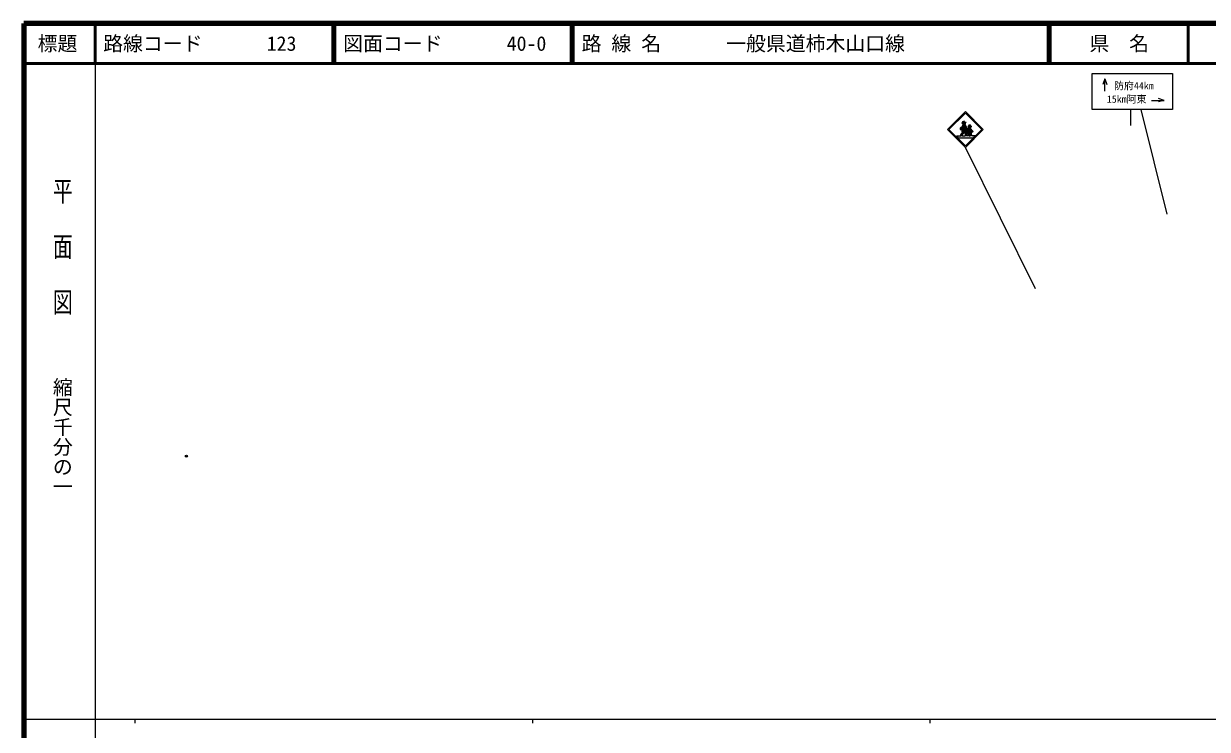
# Model space of a CAD drawing. Units: millimetres on the paper, with parts at other scales. Extents: x 40 to 680, y 20 to 380.
# Drawn here: x 40 to 337.8, y 202.4 to 380 of the extents above; entities that cross this region are included whole.
import ezdxf
from ezdxf.enums import TextEntityAlignment as Align

# ---------------------------------------------------------------- set-up
doc = ezdxf.new("R2010")
doc.units = ezdxf.units.MM
doc.header["$PDMODE"] = 32
doc.header["$PDSIZE"] = 0.5
doc.layers.add('M-OTRS', color=6, linetype='Continuous')
doc.layers.add('M-TTL-TXT', color=7, linetype='Continuous')
for name, color, linetype, lineweight in [('M-STR-STRC', 7, 'Continuous', 13), ('M-TTL', 2, 'Continuous', 140), ('M-TTL-BAND', 7, 'Continuous', 25), ('M-TTL-LINE', 7, 'Continuous', 50)]:
    doc.layers.add(name, color=color, linetype=linetype, lineweight=lineweight)
doc.styles.add('@ＭＳ ゴシック', font='')
doc.styles.add('ＭＳ ゴシック', font='')
doc.styles.add('ＭＳ 明朝', font='')
doc.styles.get('@ＭＳ ゴシック').set_extended_font_data('@MS Gothic')
doc.styles.get('ＭＳ ゴシック').set_extended_font_data('MS Gothic')
doc.styles.get('ＭＳ 明朝').set_extended_font_data('MS Mincho')

msp = doc.modelspace()

# ---------------------------------------------------------------- hatches: boundary and pattern name
at = {"layer": 'M-STR-STRC'}
for points in [[(276.643, 352.661), (276.805, 352.667), (276.866, 351.747), (277.325, 351.764), (277.324, 351.767), (277.323, 351.77), (277.322, 351.773), (277.321, 351.777), (277.319, 351.78), (277.318, 351.783), (277.317, 351.786), (277.315, 351.789), (277.314, 351.792), (277.312, 351.795), (277.311, 351.797), (277.309, 351.8), (277.307, 351.803), (277.306, 351.806), (277.304, 351.809), (277.302, 351.812), (277.3, 351.814), (277.298, 351.817), (277.296, 351.82), (277.294, 351.822), (277.292, 351.825), (277.29, 351.828), (277.288, 351.83), (277.286, 351.833), (277.284, 351.835), (277.281, 351.837), (277.279, 351.84), (277.277, 351.842), (277.274, 351.844), (277.272, 351.847), (277.269, 351.849), (277.267, 351.851), (277.264, 351.853), (277.262, 351.855), (277.259, 351.857), (277.256, 351.859), (277.254, 351.861), (277.251, 351.863), (277.248, 351.865), (277.245, 351.867), (277.243, 351.869), (277.24, 351.87), (277.237, 351.872), (277.234, 351.873), (277.231, 351.875), (277.228, 351.876), (277.225, 351.878), (277.222, 351.879), (277.219, 351.881), (277.216, 351.882), (277.213, 351.883), (277.21, 351.884), (277.207, 351.885), (277.204, 351.887), (277.2, 351.888), (277.197, 351.888), (277.194, 351.889), (277.191, 351.89), (277.188, 351.891), (277.184, 351.892), (277.181, 351.892), (277.178, 351.893), (277.175, 351.894), (277.171, 351.894), (277.169, 351.894), (277.154, 353.07), (276.962, 353.457), (276.965, 353.578), (277.05, 353.581), (277.372, 353.236), (277.367, 352.908), (277.251, 352.801), (277.257, 352.464), (277.26, 352.461), (277.263, 352.457), (277.266, 352.454), (277.269, 352.45), (277.272, 352.447), (277.275, 352.444), (277.278, 352.44), (277.281, 352.437), (277.284, 352.434), (277.288, 352.431), (277.291, 352.428), (277.294, 352.425), (277.298, 352.422), (277.301, 352.419), (277.305, 352.416), (277.308, 352.413), (277.312, 352.41), (277.316, 352.408), (277.32, 352.405), (277.323, 352.403), (277.327, 352.4), (277.331, 352.398), (277.335, 352.396), (277.339, 352.393), (277.343, 352.391), (277.347, 352.389), (277.351, 352.387), (277.355, 352.385), (277.359, 352.383), (277.363, 352.382), (277.368, 352.38), (277.372, 352.378), (277.376, 352.377), (277.38, 352.375), (277.385, 352.374), (277.389, 352.372), (277.393, 352.371), (277.398, 352.37), (277.402, 352.369), (277.407, 352.368), (277.411, 352.367), (277.415, 352.366), (277.42, 352.365), (277.424, 352.364), (277.429, 352.363), (277.433, 352.363), (277.438, 352.362), (277.442, 352.362), (277.447, 352.362), (277.451, 352.361), (277.456, 352.361), (277.461, 352.361), (277.465, 352.361), (277.47, 352.361), (277.474, 352.361), (277.479, 352.361), (277.483, 352.362), (277.488, 352.362), (277.492, 352.362), (277.497, 352.363), (277.501, 352.363), (277.506, 352.364), (277.51, 352.365), (277.515, 352.366), (277.519, 352.367), (277.524, 352.368), (277.528, 352.369), (277.532, 352.37), (277.537, 352.371), (277.541, 352.372), (277.545, 352.374), (277.55, 352.375), (277.554, 352.377), (277.558, 352.378), (277.563, 352.38), (277.567, 352.382), (277.571, 352.384), (277.575, 352.385), (277.579, 352.387), (277.583, 352.389), (277.587, 352.391), (277.591, 352.394), (277.595, 352.396), (277.599, 352.398), (277.603, 352.401), (277.607, 352.403), (277.611, 352.406), (277.614, 352.408), (277.618, 352.411), (277.622, 352.413), (277.625, 352.416), (277.629, 352.419), (277.632, 352.422), (277.636, 352.425), (277.639, 352.428), (277.642, 352.431), (277.646, 352.434), (277.649, 352.437), (277.652, 352.441), (277.655, 352.444), (277.658, 352.447), (277.661, 352.451), (277.664, 352.454), (277.667, 352.458), (277.668, 352.458), (277.686, 352.29), (277.405, 351.761), (277.804, 351.773), (277.801, 351.941), (278.037, 352.302), (278.139, 351.769), (278.658, 351.814), (278.653, 351.818), (278.648, 351.822), (278.642, 351.826), (278.637, 351.83), (278.632, 351.833), (278.626, 351.837), (278.621, 351.84), (278.615, 351.844), (278.61, 351.847), (278.604, 351.85), (278.598, 351.853), (278.593, 351.856), (278.587, 351.859), (278.581, 351.862), (278.575, 351.864), (278.569, 351.867), (278.563, 351.869), (278.557, 351.872), (278.551, 351.874), (278.545, 351.876), (278.539, 351.878), (278.532, 351.88), (278.526, 351.882), (278.52, 351.884), (278.514, 351.885), (278.507, 351.887), (278.501, 351.888), (278.494, 351.889), (278.488, 351.89), (278.482, 351.891), (278.475, 351.892), (278.469, 351.893), (278.462, 351.894), (278.456, 351.894), (278.449, 351.895), (278.443, 351.895), (278.436, 351.895), (278.43, 351.896), (278.424, 351.896), (278.417, 351.895), (278.411, 351.895), (278.404, 351.895), (278.398, 351.895), (278.392, 351.894), (278.359, 352.414), (278.478, 352.488), (278.478, 352.633), (278.306, 352.866), (278.306, 352.973), (278.383, 352.976), (278.717, 352.718), (278.826, 352.763), (278.877, 352.875), (278.161, 353.689), (278.161, 353.81), (278.167, 353.812), (278.172, 353.814), (278.177, 353.816), (278.183, 353.818), (278.188, 353.821), (278.193, 353.823), (278.198, 353.825), (278.203, 353.828), (278.208, 353.831), (278.213, 353.833), (278.218, 353.836), (278.223, 353.839), (278.228, 353.842), (278.233, 353.845), (278.238, 353.848), (278.243, 353.852), (278.247, 353.855), (278.252, 353.859), (278.256, 353.862), (278.261, 353.866), (278.265, 353.869), (278.27, 353.873), (278.274, 353.877), (278.278, 353.881), (278.282, 353.885), (278.286, 353.889), (278.29, 353.893), (278.294, 353.897), (278.298, 353.901), (278.302, 353.906), (278.306, 353.91), (278.309, 353.914), (278.313, 353.919), (278.316, 353.923), (278.32, 353.928), (278.323, 353.933), (278.326, 353.937), (278.329, 353.942), (278.332, 353.947), (278.335, 353.952), (278.338, 353.957), (278.341, 353.962), (278.344, 353.967), (278.346, 353.972), (278.349, 353.977), (278.351, 353.982), (278.354, 353.988), (278.356, 353.993), (278.358, 353.998), (278.36, 354.004), (278.362, 354.009), (278.363, 354.012), (278.386, 354.179), (278.34, 354.312), (278.338, 354.317), (278.336, 354.322), (278.334, 354.326), (278.331, 354.331), (278.329, 354.336), (278.327, 354.341), (278.324, 354.345), (278.322, 354.35), (278.319, 354.354), (278.316, 354.359), (278.313, 354.363), (278.31, 354.368), (278.307, 354.372), (278.304, 354.376), (278.301, 354.38), (278.298, 354.384), (278.295, 354.389), (278.291, 354.393), (278.288, 354.397), (278.284, 354.401), (278.281, 354.404), (278.277, 354.408), (278.273, 354.412), (278.27, 354.416), (278.266, 354.419), (278.262, 354.423), (278.258, 354.426), (278.254, 354.43), (278.25, 354.433), (278.246, 354.436), (278.242, 354.439), (278.237, 354.442), (278.233, 354.445), (278.229, 354.448), (278.224, 354.451), (278.22, 354.454), (278.215, 354.457), (278.211, 354.459), (278.206, 354.462), (278.202, 354.465), (278.197, 354.467), (278.192, 354.469), (278.187, 354.472), (278.183, 354.474), (278.178, 354.476), (278.173, 354.478), (278.168, 354.48), (278.163, 354.481), (278.158, 354.483), (278.153, 354.485), (278.148, 354.486), (278.143, 354.488), (278.138, 354.489), (278.133, 354.491), (278.128, 354.492), (278.123, 354.493), (278.118, 354.494), (278.112, 354.495), (278.107, 354.496), (278.102, 354.496), (278.097, 354.497), (278.092, 354.498), (278.086, 354.498), (278.081, 354.499), (278.076, 354.499), (278.071, 354.499), (278.065, 354.499), (278.06, 354.499), (278.055, 354.499), (278.05, 354.499), (278.044, 354.499), (278.039, 354.498), (278.034, 354.498), (278.029, 354.497), (278.023, 354.497), (278.023, 354.497), (278.017, 354.497), (278.011, 354.498), (278.005, 354.498), (278, 354.498), (277.994, 354.499), (277.988, 354.499), (277.982, 354.499), (277.977, 354.498), (277.971, 354.498), (277.965, 354.498), (277.959, 354.497), (277.954, 354.497), (277.948, 354.496), (277.942, 354.495), (277.937, 354.495), (277.931, 354.494), (277.925, 354.493), (277.92, 354.491), (277.914, 354.49), (277.908, 354.489), (277.903, 354.487), (277.897, 354.486), (277.892, 354.484), (277.886, 354.482), (277.881, 354.481), (277.875, 354.479), (277.87, 354.477), (277.865, 354.475), (277.859, 354.472), (277.854, 354.47), (277.849, 354.468), (277.844, 354.465), (277.838, 354.463), (277.833, 354.46), (277.828, 354.457), (277.823, 354.454), (277.818, 354.452), (277.813, 354.449), (277.809, 354.445), (277.804, 354.442), (277.799, 354.439), (277.794, 354.436), (277.79, 354.432), (277.785, 354.429), (277.781, 354.425), (277.776, 354.422), (277.772, 354.418), (277.767, 354.414), (277.763, 354.41), (277.759, 354.406), (277.755, 354.402), (277.751, 354.398), (277.747, 354.394), (277.743, 354.39), (277.739, 354.385), (277.735, 354.381), (277.732, 354.376), (277.728, 354.372), (277.725, 354.367), (277.721, 354.363), (277.718, 354.358), (277.715, 354.353), (277.711, 354.349), (277.708, 354.344), (277.705, 354.339), (277.702, 354.334), (277.7, 354.329), (277.697, 354.324), (277.694, 354.319), (277.694, 354.318), (277.682, 353.925), (277.809, 353.781), (277.809, 353.683), (277.804, 353.683), (277.799, 353.684), (277.794, 353.684), (277.789, 353.684), (277.784, 353.684), (277.779, 353.684), (277.774, 353.684), (277.769, 353.683), (277.764, 353.683), (277.759, 353.682), (277.754, 353.682), (277.749, 353.681), (277.744, 353.681), (277.739, 353.68), (277.734, 353.679), (277.729, 353.678), (277.724, 353.677), (277.719, 353.676), (277.714, 353.675), (277.709, 353.673), (277.705, 353.672), (277.7, 353.67), (277.695, 353.669), (277.69, 353.667), (277.686, 353.666), (277.681, 353.664), (277.676, 353.662), (277.672, 353.66), (277.667, 353.658), (277.662, 353.656), (277.658, 353.653), (277.653, 353.651), (277.649, 353.649), (277.644, 353.646), (277.64, 353.644), (277.636, 353.641), (277.632, 353.639), (277.627, 353.636), (277.623, 353.633), (277.619, 353.63), (277.615, 353.627), (277.611, 353.624), (277.607, 353.621), (277.603, 353.618), (277.599, 353.615), (277.595, 353.611), (277.592, 353.608), (277.588, 353.605), (277.584, 353.601), (277.581, 353.597), (277.577, 353.594), (277.574, 353.59), (277.571, 353.586), (277.567, 353.583), (277.564, 353.579), (277.561, 353.575), (277.558, 353.571), (277.555, 353.568), (277.486, 353.568), (277.347, 353.821), (277.34, 353.839), (277.331, 353.857), (277.323, 353.874), (277.314, 353.892), (277.305, 353.909), (277.295, 353.926), (277.286, 353.943), (277.276, 353.96), (277.265, 353.976), (277.255, 353.993), (277.244, 354.009), (277.233, 354.025), (277.221, 354.041), (277.21, 354.056), (277.198, 354.072), (277.186, 354.087), (277.173, 354.102), (277.16, 354.117), (277.147, 354.131), (277.134, 354.145), (277.121, 354.159), (277.107, 354.173), (277.093, 354.187), (277.079, 354.2), (277.064, 354.213), (277.049, 354.226), (277.035, 354.239), (277.019, 354.251), (277.004, 354.263), (276.989, 354.275), (276.973, 354.286), (276.957, 354.297), (276.941, 354.308), (276.924, 354.319), (276.908, 354.329), (276.891, 354.339), (276.874, 354.349), (276.857, 354.359), (276.84, 354.368), (276.823, 354.377), (276.805, 354.385), (276.788, 354.394), (276.77, 354.402), (276.752, 354.409), (276.736, 354.416), (276.736, 354.479), (276.903, 354.67), (276.891, 354.953), (277.095, 355.144), (276.818, 355.167), (276.61, 355.438), (276.595, 355.435), (276.58, 355.431), (276.566, 355.428), (276.551, 355.424), (276.537, 355.419), (276.522, 355.415), (276.508, 355.41), (276.494, 355.405), (276.48, 355.4), (276.466, 355.394), (276.452, 355.389), (276.438, 355.383), (276.424, 355.376), (276.411, 355.37), (276.397, 355.363), (276.384, 355.356), (276.371, 355.349), (276.357, 355.342), (276.344, 355.334), (276.332, 355.326), (276.319, 355.318), (276.306, 355.31), (276.294, 355.301), (276.282, 355.293), (276.269, 355.284), (276.257, 355.275), (276.246, 355.265), (276.234, 355.256), (276.222, 355.246), (276.211, 355.236), (276.2, 355.226), (276.189, 355.215), (276.178, 355.205), (276.168, 355.194), (276.157, 355.183), (276.147, 355.172), (276.137, 355.161), (276.127, 355.149), (276.118, 355.138), (276.108, 355.126), (276.099, 355.114), (276.09, 355.102), (276.081, 355.09), (276.073, 355.077), (276.065, 355.065), (276.056, 355.052), (276.049, 355.039), (276.041, 355.026), (276.033, 355.013), (276.026, 355), (276.019, 354.987), (276.012, 354.973), (276.006, 354.959), (276, 354.946), (275.998, 354.942), (276.281, 354.711), (276.275, 354.469), (276.255, 354.446), (276.236, 354.423), (276.217, 354.4), (276.198, 354.377), (276.18, 354.353), (276.162, 354.329), (276.145, 354.304), (276.128, 354.279), (276.112, 354.254), (276.096, 354.229), (276.08, 354.203), (276.065, 354.177), (276.05, 354.151), (276.036, 354.125), (276.022, 354.098), (276.009, 354.071), (275.996, 354.044), (275.984, 354.017), (275.972, 353.989), (275.96, 353.962), (275.95, 353.934), (275.94, 353.909), (275.935, 353.909), (275.929, 353.909), (275.924, 353.909), (275.919, 353.909), (275.913, 353.909), (275.908, 353.909), (275.903, 353.909), (275.897, 353.909), (275.892, 353.908), (275.887, 353.908), (275.881, 353.907), (275.876, 353.906), (275.871, 353.905), (275.865, 353.904), (275.86, 353.903), (275.855, 353.902), (275.849, 353.901), (275.844, 353.9), (275.839, 353.898), (275.834, 353.897), (275.829, 353.895), (275.824, 353.894), (275.819, 353.892), (275.813, 353.89), (275.808, 353.888), (275.803, 353.886), (275.798, 353.884), (275.794, 353.882), (275.789, 353.88), (275.784, 353.878), (275.779, 353.875), (275.774, 353.873), (275.77, 353.87), (275.765, 353.867), (275.76, 353.865), (275.756, 353.862), (275.751, 353.859), (275.747, 353.856), (275.742, 353.853), (275.738, 353.85), (275.734, 353.846), (275.729, 353.843), (275.725, 353.84), (275.721, 353.836), (275.717, 353.833), (275.713, 353.829), (275.709, 353.826), (275.705, 353.822), (275.701, 353.818), (275.698, 353.814), (275.694, 353.81), (275.69, 353.806), (275.687, 353.802), (275.683, 353.798), (275.68, 353.794), (275.677, 353.79), (275.673, 353.785), (275.67, 353.781), (275.667, 353.777), (275.664, 353.772), (275.661, 353.768), (275.658, 353.763), (275.655, 353.759), (275.653, 353.754), (275.65, 353.749), (275.648, 353.745), (275.646, 353.741), (275.646, 353.326), (276.05, 353.343), (276.044, 352.812), (276.206, 352.622), (276.157, 352.576), (276.11, 352.529), (276.063, 352.481), (276.018, 352.432), (275.973, 352.383), (275.928, 352.333), (275.885, 352.282), (275.843, 352.23), (275.802, 352.178), (275.761, 352.125), (275.722, 352.071), (275.686, 352.021), (275.686, 352.017), (275.686, 352.012), (275.686, 352.007), (275.686, 352.002), (275.686, 351.997), (275.686, 351.993), (275.687, 351.988), (275.687, 351.983), (275.687, 351.978), (275.688, 351.974), (275.689, 351.969), (275.689, 351.964), (275.69, 351.959), (275.691, 351.955), (275.692, 351.95), (275.693, 351.945), (275.694, 351.941), (275.695, 351.936), (275.697, 351.931), (275.698, 351.927), (275.699, 351.922), (275.701, 351.918), (275.703, 351.913), (275.704, 351.909), (275.706, 351.904), (275.708, 351.9), (275.71, 351.895), (275.712, 351.891), (275.714, 351.887), (275.716, 351.882), (275.718, 351.878), (275.72, 351.874), (275.723, 351.87), (275.725, 351.866), (275.728, 351.862), (275.73, 351.857), (275.733, 351.853), (275.736, 351.85), (275.738, 351.846), (275.741, 351.842), (275.744, 351.838), (275.747, 351.834), (275.75, 351.831), (275.753, 351.827), (275.757, 351.823), (275.76, 351.82), (275.763, 351.816), (275.766, 351.813), (275.77, 351.809), (275.773, 351.806), (275.777, 351.803), (275.78, 351.8), (275.784, 351.797), (275.788, 351.794), (275.792, 351.791), (275.795, 351.788), (275.799, 351.785), (275.803, 351.782), (275.807, 351.779), (275.811, 351.777), (275.815, 351.774), (275.819, 351.772), (275.823, 351.769), (275.827, 351.767), (275.832, 351.765), (275.836, 351.762), (275.84, 351.76), (275.845, 351.758), (275.849, 351.756), (275.853, 351.754), (275.858, 351.752), (275.862, 351.751), (275.867, 351.749), (275.871, 351.747), (275.874, 351.747), (276.234, 351.747), (276.233, 351.751), (276.231, 351.756), (276.23, 351.76), (276.228, 351.764), (276.226, 351.769), (276.224, 351.773), (276.222, 351.777), (276.22, 351.782), (276.218, 351.786), (276.216, 351.79), (276.214, 351.794), (276.212, 351.798), (276.209, 351.803), (276.207, 351.807), (276.204, 351.811), (276.202, 351.815), (276.199, 351.819), (276.196, 351.822), (276.193, 351.826), (276.191, 351.83), (276.188, 351.834), (276.185, 351.837), (276.182, 351.841), (276.179, 351.845), (276.175, 351.848), (276.172, 351.851), (276.169, 351.855), (276.165, 351.858), (276.162, 351.862), (276.159, 351.865), (276.155, 351.868), (276.151, 351.871), (276.148, 351.874), (276.144, 351.877), (276.14, 351.88), (276.137, 351.883), (276.133, 351.885), (276.129, 351.888), (276.125, 351.891), (276.121, 351.893), (276.117, 351.896), (276.113, 351.898), (276.109, 351.901), (276.105, 351.903), (276.1, 351.905), (276.096, 351.907), (276.092, 351.909), (276.088, 351.911), (276.083, 351.913), (276.079, 351.915), (276.075, 351.917), (276.07, 351.919), (276.066, 351.92), (276.061, 351.922), (276.057, 351.923), (276.052, 351.924), (276.048, 351.926), (276.043, 351.927), (276.038, 351.928), (276.037, 351.928), (276.068, 351.956), (276.098, 351.984), (276.128, 352.012), (276.157, 352.041), (276.186, 352.071), (276.214, 352.101), (276.242, 352.131), (276.269, 352.162), (276.296, 352.194), (276.322, 352.225), (276.347, 352.258), (276.372, 352.291), (276.397, 352.324), (276.421, 352.357), (276.444, 352.392), (276.466, 352.426), (276.488, 352.461), (276.51, 352.496), (276.522, 352.517)], [(278.895, 351.307), (279.368, 351.814), (278.658, 351.814), (278.139, 351.769), (277.88, 351.769), (277.804, 351.773), (277.405, 351.761), (277.325, 351.764), (276.866, 351.747), (276.234, 351.747), (275.874, 351.747), (274.667, 351.747), (275.062, 351.307)]]:
    msp.add_hatch(color=256, dxfattribs=at).paths.add_polyline_path(points)

# ---------------------------------------------------------------- linework, layer by layer
at = {"layer": 'M-OTRS'}
msp.add_point((80.932, 271.154), dxfattribs=at)
at = {"layer": 'M-STR-STRC'}
for p, q in [((308.819, 367.42), (329.061, 367.42)), ((308.819, 358.437), (308.819, 367.42)), ((329.061, 367.42), (329.061, 358.437)), ((312.018, 366.151), (311.485, 364.661)), ((312.018, 363.028), (312.018, 366.151)), ((312.018, 366.151), (312.479, 364.661)), ((323.724, 360.691), (326.918, 360.691)), ((326.918, 360.691), (325.516, 361.134)), ((326.918, 360.691), (325.552, 360.318)), ((272.422, 353.366), (276.922, 357.866)), ((272.776, 353.366), (276.922, 357.512)), ((281.423, 353.366), (276.922, 357.866)), ((281.069, 353.366), (276.922, 357.512)), ((329.061, 358.437), (308.819, 358.437)), ((318.481, 358.437), (318.481, 354.355)), ((327.662, 332.052), (321.168, 358.437)), ((275.998, 354.942), (276.281, 354.711)), ((276.281, 354.711), (276.275, 354.469)), ((276.818, 355.167), (276.61, 355.438)), ((276.903, 354.67), (276.736, 354.479)), ((276.736, 354.479), (276.736, 354.416)), ((277.095, 355.144), (276.818, 355.167)), ((277.095, 355.144), (276.891, 354.953)), ((276.891, 354.953), (276.903, 354.67)), ((272.422, 353.366), (276.922, 348.865)), ((272.776, 353.366), (276.922, 349.219)), ((274.667, 351.747), (275.874, 351.747)), ((274.667, 351.747), (275.062, 351.307)), ((275.646, 353.741), (275.646, 353.326)), ((275.646, 353.326), (276.05, 353.343)), ((276.05, 353.343), (276.044, 352.812)), ((276.044, 352.812), (276.206, 352.622)), ((276.234, 351.747), (276.866, 351.747)), ((276.522, 352.517), (276.643, 352.661)), ((276.643, 352.661), (276.805, 352.667)), ((276.805, 352.667), (276.866, 351.747)), ((276.922, 349.219), (281.069, 353.366)), ((276.923, 348.866), (281.423, 353.366)), ((276.962, 353.457), (276.965, 353.578)), ((277.154, 353.07), (276.962, 353.457)), ((276.965, 353.578), (277.05, 353.581)), ((277.05, 353.581), (277.372, 353.236)), ((277.169, 351.894), (277.154, 353.07)), ((277.367, 352.908), (277.251, 352.801)), ((277.251, 352.801), (277.257, 352.464)), ((277.405, 351.761), (277.325, 351.764)), ((277.347, 353.821), (277.486, 353.568)), ((277.372, 353.236), (277.367, 352.908)), ((277.686, 352.29), (277.405, 351.761)), ((277.486, 353.568), (277.555, 353.568)), ((277.668, 352.458), (277.686, 352.29)), ((277.682, 353.925), (277.694, 354.318)), ((277.809, 353.781), (277.682, 353.925)), ((277.801, 351.941), (278.037, 352.302)), ((277.804, 351.773), (277.801, 351.941)), ((277.88, 351.769), (277.804, 351.773)), ((277.809, 353.683), (277.809, 353.781)), ((277.88, 351.769), (278.139, 351.769)), ((278.037, 352.302), (278.139, 351.769)), ((278.161, 353.81), (278.161, 353.689)), ((278.161, 353.689), (278.877, 352.875)), ((278.383, 352.976), (278.306, 352.973)), ((278.306, 352.973), (278.306, 352.866)), ((278.306, 352.866), (278.478, 352.633)), ((278.34, 354.312), (278.386, 354.179)), ((278.478, 352.488), (278.359, 352.414)), ((278.359, 352.414), (278.392, 351.894)), ((278.386, 354.179), (278.363, 354.012)), ((278.717, 352.718), (278.383, 352.976)), ((278.478, 352.633), (278.478, 352.488)), ((278.658, 351.814), (279.368, 351.814)), ((278.826, 352.763), (278.717, 352.718)), ((278.877, 352.875), (278.826, 352.763)), ((279.368, 351.814), (278.895, 351.307)), ((275.062, 351.307), (278.895, 351.307)), ((294.529, 313.233), (276.922, 348.865))]:
    msp.add_line(p, q, dxfattribs=at)
for centre, radius, start, end in [((277.555, 353.323), 1.718, 138.17703, 160.06934), ((276.788, 354.593), 0.863, 101.90989, 156.19638), ((276.322, 353.378), 1.117, 23.37044, 68.27431), ((277.988, 354.169), 0.33, 83.95474, 153.12523), ((278.061, 354.198), 0.301, 22.24618, 97.37057), ((275.92, 353.601), 0.308, 86.28867, 152.95883), ((275.961, 352.007), 0.275, 177.01244, 251.54617), ((278.823, 349.832), 3.825, 133.17171, 145.08347), ((275.976, 351.664), 0.271, 17.68097, 76.9396), ((274.482, 353.704), 2.36, 311.23071, 329.82437), ((277.144, 351.706), 0.19, 17.79602, 82.59769), ((277.465, 352.621), 0.26, 217.04728, 321.30403), ((277.787, 353.395), 0.288, 85.52391, 143.364), ((278.053, 354.12), 0.329, 289.23067, 340.76933), ((278.426, 351.524), 0.372, 51.35521, 95.23461)]:
    msp.add_arc(centre, radius, start, end, dxfattribs=at)
at = {"layer": 'M-TTL'}
for p, q in [((40, 380), (40, 20)), ((680, 380), (40, 380))]:
    msp.add_line(p, q, dxfattribs=at)
at = {"layer": 'M-TTL-BAND'}
for p, q in [((58, 370), (58, 20)), ((40, 205), (579, 205)), ((68, 205), (68, 204)), ((168, 205), (168, 204)), ((268, 205), (268, 204))]:
    msp.add_line(p, q, dxfattribs=at)
at = {"layer": 'M-TTL-LINE'}
for p, q in [((58, 380), (58, 370)), ((117.75, 380), (117.75, 370)), ((118.25, 380), (118.25, 370)), ((177.75, 380), (177.75, 370)), ((178.25, 380), (178.25, 370)), ((297.75, 380), (297.75, 370)), ((298.25, 380), (298.25, 370)), ((333, 380), (333, 370)), ((40, 370), (680, 370))]:
    msp.add_line(p, q, dxfattribs=at)

# ---------------------------------------------------------------- texts
at = {"layer": 'M-STR-STRC', "style": 'ＭＳ 明朝'}
for s, p in [('防府44km', (314.329, 362.913)), ('15km阿東', (312.52, 359.551))]:
    msp.add_text(s, height=1.833, dxfattribs=at).set_placement(p, align=Align.BOTTOM_LEFT)
at = {"layer": 'M-TTL-BAND', "style": '@ＭＳ ゴシック', "width": 1.4}
msp.add_text('平  面  図', height=3.666, rotation=270, dxfattribs=at).set_placement((49.777, 306.475), align=Align.MIDDLE_RIGHT)
at = {"layer": 'M-TTL-BAND', "style": '@ＭＳ ゴシック'}
msp.add_text('縮尺千分の一', height=3.666, rotation=270, dxfattribs=at).set_placement((49.777, 261.03), align=Align.MIDDLE_RIGHT)
at = {"layer": 'M-TTL-TXT', "style": 'ＭＳ ゴシック'}
for s, p in [('標題', (48.5, 375)), ('県\u3000名', (315.625, 375))]:
    msp.add_text(s, height=3.666, dxfattribs=at).set_placement(p, align=Align.MIDDLE_CENTER)
for s, p in [('路線コード', (60, 375)), ('123', (101.142, 375)), ('図面コード', (120.38, 375)), ('40-0', (161.521, 375)), ('路 線 名', (180.38, 375)), ('一般県道柿木山口線', (216.734, 375))]:
    msp.add_text(s, height=3.666, dxfattribs=at).set_placement(p, align=Align.MIDDLE_LEFT)

doc.saveas('drawing.dxf')
